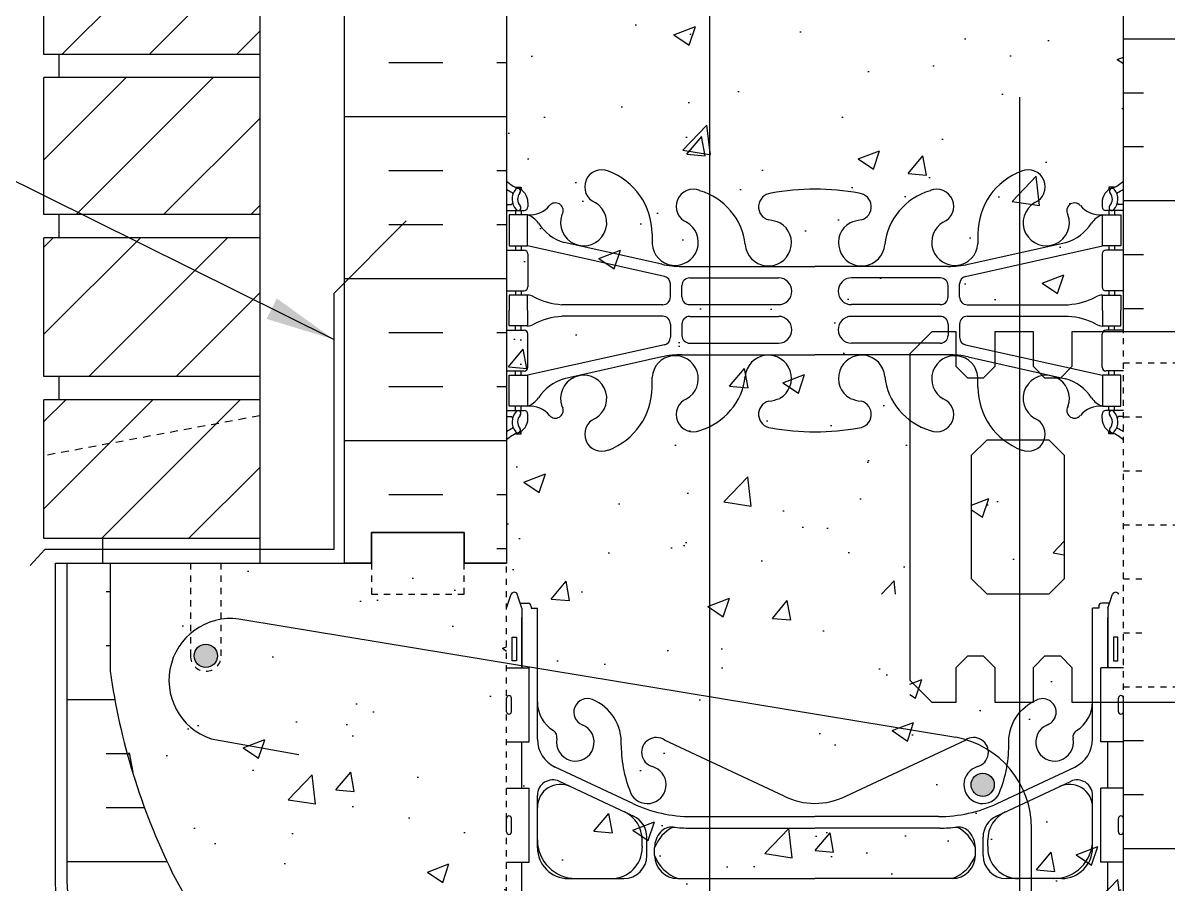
# Model space of a CAD drawing. Header units: inches. Extents: x 94.9 to 180.3, y -51.5 to 24.4.
# Drawn here: x 142.06 to 160.63, y -17.8 to -3.84 of the extents above; entities that cross this region are included whole.
import ezdxf

# ---------------------------------------------------------------- set-up
doc = ezdxf.new("R2010")
doc.units = ezdxf.units.IN
doc.header["$LTSCALE"] = 0.5
doc.header["$MEASUREMENT"] = 0
doc.linetypes.add('DASHED2', pattern=[0.375, 0.25, -0.125])
doc.linetypes.add('HIDDEN2', pattern=[0.1875, 0.125, -0.0625])
for name, color, linetype in [('HATCH', 12, 'Continuous'), ('Hidden2', 12, 'HIDDEN2'), ('line25', 2, 'Continuous'), ('LINE3', 3, 'Continuous'), ('LINE50', 5, 'Continuous'), ('LINE9', 9, 'Continuous'), ('TEXT', 4, 'Continuous'), ('Web_Edge', 9, 'Continuous')]:
    doc.layers.add(name, color=color, linetype=linetype)
doc.styles.add('DIM', font='romans.shx', dxfattribs={"width": 0.7})
doc.dimstyles.new('ext_12', dxfattribs={"dimscale": 12, "dimtxt": 0.09375, "dimasz": 0.09375, "dimexe": 0.09375, "dimexo": 0.0625, "dimgap": 0.0625, "dimtad": 1, "dimdec": 1, "dimzin": 3, "dimdsep": 46, "dimlunit": 4, "dimtxsty": 'DIM', "dimcen": 0.09, "dimdle": 0.09375, "dimclrt": 4, "dimadec": 0, "dimazin": 0, "dimtfac": 1, "dimtdec": 1, "dimtmove": 2, "dimatfit": 3, "dimfxl": 0, "dimfrac": 2, "dimtolj": 1, "dimtzin": 0, "dimarcsym": 0})
pattern_1 = [(50, (-2.302, -6.5584), (3.5863, -0.31376), [0.375, -4.125]), (355, (-2.302, -6.5584), (-0.69376, 3.76096), [0.3, -3.3]), (100.4514, (-2.0032, -6.5846), (2.89255, 3.4472), [0.3187, -3.50571]), (46.1842, (-2.302, -5.5584), (5.3362, -0.8276), [0.5625, -6.1875]), (96.6356, (-1.8574, -5.6274), (4.67331, 4.87059), [0.47805, -5.25856]), (351.1842, (-2.302, -5.5584), (4.67331, 4.8706), [0.45, -4.95]), (21, (-1.802, -5.8084), (2.984535, -2.013094), [0.375, -4.125]), (326, (-1.802, -5.8084), (1.21658, 3.62575), [0.3, -3.3]), (71.4514, (-1.5534, -5.9762), (4.20111, 1.61265), [0.3187, -3.50571]), (37.5, (-2.3021, -6.5584), (0.060799, 1.664469), [0, -3.26, 0, -3.35, 0, -3.3125]), (7.5, (-2.302, -6.5584), (1.315348, 1.972059), [0, -1.91, 0, -3.185, 0, -1.2625]), (327.5, (-3.4171, -6.5584), (2.669112, -0.112774), [0, -1.25, 0, -3.9, 0, -5.175]), (317.5, (-3.917, -6.5584), (2.91593, 0.500525), [0, -1.625, 0, -2.59, 0, -3.675])]

msp = doc.modelspace()

# ---------------------------------------------------------------- hatches: boundary and pattern name
at = {"layer": 'HATCH'}
h = msp.add_hatch(dxfattribs=at)
h.set_pattern_fill('ANSI31', color=256, scale=8, style=0)
h.set_pattern_definition([(45, (136.1029, -43.4712), (-0.707107, 0.707107), [])])
h.paths.add_polyline_path([(145.904, -9.946), (142.404, -9.946), (142.404, -12.196), (145.904, -12.196)])
h.paths.add_polyline_path([(145.904, -7.321), (142.404, -7.321), (142.404, -9.571), (145.904, -9.571)])
h.paths.add_polyline_path([(145.904, -4.726), (142.404, -4.726), (142.404, -6.946), (145.904, -6.946)])
h.paths.add_polyline_path([(145.904, -2.101), (142.404, -2.101), (142.404, -4.351), (145.904, -4.351)])
h.paths.add_polyline_path([(145.904, 0.499), (144.279, 0.499), (144.279, 0.524), (142.404, 0.524), (142.404, -1.726), (145.904, -1.726)])
h.paths.add_polyline_path([(145.904, 3.149), (142.404, 3.149), (142.404, 0.899), (145.904, 0.899)])
h.paths.add_polyline_path([(145.904, 5.774), (142.404, 5.774), (142.404, 3.524), (145.904, 3.524)])
h.paths.add_polyline_path([(145.904, 8.399), (142.404, 8.399), (142.404, 6.149), (145.904, 6.149)])
h.paths.add_polyline_path([(145.904, 10.999), (144.279, 10.999), (144.279, 11.024), (142.404, 11.024), (142.404, 8.774), (145.904, 8.774)])
h.paths.add_polyline_path([(145.904, 13.619), (142.404, 13.619), (142.404, 11.399), (145.904, 11.399)])
h.paths.add_polyline_path([(145.904, 16.244), (142.404, 16.244), (142.404, 13.994), (145.904, 13.994)])
h.paths.add_polyline_path([(145.904, 18.869), (142.404, 18.869), (142.404, 16.619), (145.904, 16.619)])
h.paths.add_polyline_path([(145.904, 21.469), (144.279, 21.469), (144.279, 21.494), (142.404, 21.494), (142.404, 19.244), (145.904, 19.244)])
h.paths.add_polyline_path([(145.904, 23.404), (142.404, 23.404), (142.404, 21.869), (145.904, 21.869)])
h = msp.add_hatch(dxfattribs=at)
h.set_pattern_fill('INSUL', color=256, scale=7, style=0)
h.set_pattern_definition([(0, (-2776.2572, -409.606), (0, 2.625), []), (0, (-2776.2572, -408.731), (0, 2.625), [0.875, -0.875]), (0, (-2776.2572, -407.856), (0, 2.625), [0.875, -0.875])])
h.paths.add_polyline_path([(147.279, -12.596), (147.717, -12.596), (147.717, -12.096), (149.217, -12.096), (149.217, -12.596), (149.904, -12.596), (149.904, 5.404), (149.217, 5.404), (149.217, 5.904), (147.717, 5.904), (147.717, 5.404), (147.279, 5.404)])
h = msp.add_hatch(dxfattribs=at)
h.set_pattern_fill('INSUL', color=256, scale=7, style=0)
h.set_pattern_definition([(0, (140.103, -43.4712), (0, 2.625), []), (0, (140.103, -42.5962), (0, 2.625), [0.875, -0.875]), (0, (140.103, -41.7212), (0, 2.625), [0.875, -0.875])])
h.paths.add_polyline_path([(162.529, -15.596), (162.529, -14.846), (159.904, -14.846), (159.904, -30.596), (162.529, -30.596)])
h.paths.add_polyline_path([(162.529, 5.404), (162.092, 5.404), (162.092, 4.904), (160.592, 4.904), (160.592, 5.404), (159.904, 5.404), (159.904, -8.846), (162.529, -8.846), (162.529, -6.346)])
h = msp.add_hatch(dxfattribs=at)
h.set_pattern_fill('AR-CONC', color=256, scale=0.5, style=0)
edge = h.paths.add_edge_path()
edge.add_spline(control_points=[(153.195, -2.884), (153.19, -2.883), (153.154, -2.877), (153.103, -2.864), (153.033, -2.839), (153.017, -2.783), (152.983, -2.741), (152.921, -2.717), (152.804, -2.753), (152.675, -2.802), (152.572, -2.926), (152.434, -2.889), (152.346, -2.765), (152.163, -2.782), (151.965, -2.922), (151.716, -2.71), (151.458, -2.905), (151.204, -2.632), (150.837, -2.905), (150.484, -2.61), (150.227, -2.896), (150.03, -2.795), (149.904, -2.731)], knot_values=[0, 0, 0, 0, 0.015776, 0.109695, 0.160617, 0.227718, 0.268482, 0.321153, 0.413607, 0.623048, 0.736883, 0.853036, 0.988614, 1.170251, 1.3268, 1.678439, 1.895139, 2.116887, 2.574769, 2.949871, 3.162013, 3.530833, 3.530833, 3.530833, 3.530833], degree=3, periodic=0)
edge.add_line((149.904, -2.731), (149.904, -12.596))
edge.add_line((149.904, -12.596), (149.904, -14.218))
edge.add_line((149.904, -14.218), (153.195, -14.759))
edge.add_line((153.195, -14.759), (153.195, -2.884))
h = msp.add_hatch(dxfattribs=at)
h.set_pattern_fill('AR-CONC', color=256, scale=0.5, style=0)
edge = h.paths.add_edge_path()
edge.add_spline(control_points=[(159.904, -2.88), (159.862, -2.892), (159.765, -2.919), (159.64, -2.874), (159.532, -2.809), (159.481, -2.722), (159.391, -2.695), (159.267, -2.702), (159.13, -2.719), (158.997, -2.795), (158.844, -2.862), (158.68, -2.849), (158.562, -2.786), (158.481, -2.748), (158.377, -2.744), (158.288, -2.747), (158.207, -2.739), (158.14, -2.8), (158.037, -2.817), (158.004, -2.907), (157.945, -2.904), (157.921, -2.898), (157.904, -2.893)], knot_values=[4.266465, 4.266465, 4.266465, 4.266465, 4.396107, 4.561933, 4.644027, 4.772786, 4.844813, 4.913156, 5.14546, 5.247305, 5.369955, 5.644269, 5.695191, 5.771422, 5.91087, 5.998269, 6.043831, 6.145675, 6.24752, 6.344089, 6.36687, 6.41746, 6.41746, 6.41746, 6.41746], degree=3, periodic=0)
edge.add_spline(control_points=[(157.904, -2.893), (157.888, -2.898), (157.864, -2.904), (157.805, -2.907), (157.771, -2.817), (157.668, -2.8), (157.601, -2.739), (157.521, -2.747), (157.431, -2.744), (157.327, -2.748), (157.246, -2.786), (157.129, -2.849), (156.964, -2.862), (156.812, -2.795), (156.679, -2.719), (156.542, -2.702), (156.418, -2.695), (156.328, -2.722), (156.276, -2.809), (156.169, -2.874), (156.043, -2.919), (155.947, -2.892), (155.904, -2.88)], knot_values=[4.266465, 4.266465, 4.266465, 4.266465, 4.317056, 4.339836, 4.436406, 4.53825, 4.640095, 4.685656, 4.773056, 4.912503, 4.988734, 5.039656, 5.313971, 5.43662, 5.538465, 5.77077, 5.839112, 5.911139, 6.039898, 6.121993, 6.287819, 6.41746, 6.41746, 6.41746, 6.41746], degree=3, periodic=0)
edge.add_spline(control_points=[(155.904, -2.88), (155.862, -2.892), (155.765, -2.919), (155.64, -2.874), (155.532, -2.809), (155.481, -2.722), (155.391, -2.695), (155.267, -2.702), (155.13, -2.719), (154.997, -2.795), (154.928, -2.825), (154.888, -2.836), (154.887, -2.836)], knot_values=[5.312645, 5.312645, 5.312645, 5.312645, 5.442287, 5.608113, 5.690207, 5.818966, 5.890993, 5.959336, 6.19164, 6.293485, 6.416135, 6.41746, 6.41746, 6.41746, 6.41746], degree=3, periodic=0)
edge.add_spline(control_points=[(154.887, -2.836), (154.798, -2.859), (154.68, -2.849), (154.562, -2.786), (154.481, -2.748), (154.377, -2.744), (154.288, -2.747), (154.207, -2.739), (154.14, -2.8), (154.037, -2.817), (154.004, -2.907), (153.912, -2.901), (153.827, -2.863), (153.731, -2.818), (153.65, -2.802), (153.581, -2.813), (153.473, -2.821), (153.355, -2.894), (153.243, -2.891), (153.195, -2.884)], knot_values=[3.530833, 3.530833, 3.530833, 3.530833, 3.803822, 3.854744, 3.930975, 4.070422, 4.157822, 4.203383, 4.305228, 4.407072, 4.503641, 4.526422, 4.670477, 4.782786, 4.843684, 4.915501, 4.990288, 5.168955, 5.312645, 5.312645, 5.312645, 5.312645], degree=3, periodic=0)
edge.add_line((153.195, -2.884), (153.195, -14.759))
edge.add_line((153.195, -14.759), (157.187, -15.417))
edge.add_arc((156.916, -16.892), 1.5, 29.446, 79.5785, ccw=False)
edge.add_line((158.222, -16.155), (158.222, -14.846))
edge.add_line((158.222, -14.846), (157.819, -14.846))
edge.add_line((157.819, -14.846), (157.819, -14.284))
edge.add_line((157.819, -14.284), (157.632, -14.096))
edge.add_line((157.632, -14.096), (157.382, -14.096))
edge.add_line((157.382, -14.096), (157.194, -14.284))
edge.add_line((157.194, -14.284), (157.194, -14.846))
edge.add_line((157.194, -14.846), (156.798, -14.846))
edge.add_line((156.798, -14.846), (156.444, -14.493))
edge.add_line((156.444, -14.493), (156.444, -9.2))
edge.add_line((156.444, -9.2), (156.798, -8.846))
edge.add_line((156.798, -8.846), (157.194, -8.846))
edge.add_line((157.194, -8.846), (157.194, -9.409))
edge.add_line((157.194, -9.409), (157.382, -9.596))
edge.add_line((157.382, -9.596), (157.632, -9.596))
edge.add_line((157.632, -9.596), (157.819, -9.409))
edge.add_line((157.819, -9.409), (157.819, -8.846))
edge.add_line((157.819, -8.846), (158.444, -8.846))
edge.add_line((158.444, -8.846), (158.444, -9.409))
edge.add_line((158.444, -9.409), (158.632, -9.596))
edge.add_line((158.632, -9.596), (158.882, -9.596))
edge.add_line((158.882, -9.596), (159.069, -9.409))
edge.add_line((159.069, -9.409), (159.069, -8.846))
edge.add_line((159.069, -8.846), (159.904, -8.846))
edge.add_line((159.904, -8.846), (159.904, -2.88))
h.paths.add_polyline_path([(157.435, -16.185, -1), (157.81, -16.185, -1)], flags=16)
h = msp.add_hatch(dxfattribs=at)
h.set_pattern_fill('AR-CONC', color=256, scale=0.5, style=0)
h.set_pattern_definition(pattern_1)
h.paths.add_polyline_path([(156.206, -10.596), (155.694, -10.596), (155.444, -10.846), (155.444, -12.846), (155.694, -13.096), (156.206, -13.096)], flags=17)
h = msp.add_hatch(dxfattribs=at)
h.set_pattern_fill('AR-CONC', color=256, scale=0.5, style=0)
h.set_pattern_definition(pattern_1)
h.paths.add_polyline_path([(156.944, -10.846), (156.694, -10.596), (156.206, -10.596), (156.206, -13.096), (156.694, -13.096), (156.944, -12.846)], flags=17)
h = msp.add_hatch(dxfattribs=at)
h.set_pattern_fill('AR-CONC', color=256, scale=0.5, style=0)
h.paths.add_polyline_path([(158.222, -10.596), (157.694, -10.596), (157.444, -10.846), (157.444, -12.846), (157.694, -13.096), (158.222, -13.096)], flags=17)
h = msp.add_hatch(dxfattribs=at)
h.set_pattern_fill('AR-CONC', color=256, scale=0.5, style=0)
h.paths.add_polyline_path([(158.944, -10.846), (158.694, -10.596), (158.222, -10.596), (158.222, -13.096), (158.694, -13.096), (158.944, -12.846)], flags=17)
h = msp.add_hatch(dxfattribs=at)
h.set_pattern_fill('INSUL', color=256, scale=7, style=0)
h.set_pattern_definition([(0, (-2852.5864, -453.1787), (0, 2.625), []), (0, (-2852.5864, -452.3037), (0, 2.625), [0.875, -0.875]), (0, (-2852.5864, -451.4287), (0, 2.625), [0.875, -0.875])])
h.paths.add_polyline_path([(144.479, -17.596, -0.079579), (143.479, -14.346), (143.479, -12.596), (142.779, -12.596), (142.779, -17.596, 0.131652), (143.449, -20.096), (147.187, -26.246, -0.10438), (147.279, -26.721), (147.279, -30.596), (147.717, -30.596), (147.717, -30.096), (149.217, -30.096), (149.217, -30.596), (149.904, -30.596), (149.904, -27.346), (149.654, -27.346), (149.654, -26.971)])
h = msp.add_hatch(dxfattribs=at)
h.set_pattern_fill('AR-CONC', color=256, scale=0.5, style=0)
h.set_pattern_definition([(50, (-2852.5864, -453.1787), (3.586301, -0.3137607), [0.375, -4.125]), (355, (-2852.5864, -453.1787), (-0.6937567, 3.7609607), [0.3, -3.3]), (100.4514, (-2852.2876, -453.205), (2.892547, 3.4471977), [0.318701, -3.5057106]), (46.1842, (-2852.5864, -452.1787), (5.336205, -0.827595), [0.5625, -6.1875]), (96.6356, (-2852.142, -452.2477), (4.6733135, 4.870589), [0.478051, -5.258565]), (351.1842, (-2852.5864, -452.1787), (4.67331, 4.870593), [0.45, -4.95]), (21, (-2852.0864, -452.4287), (2.9845353, -2.0130945), [0.375, -4.125]), (326, (-2852.0864, -452.4287), (1.2165767, 3.6257502), [0.3, -3.3]), (71.4514, (-2851.8377, -452.5965), (4.201113, 1.6126525), [0.318701, -3.5057106]), (37.5, (-2852.5864, -453.1787), (0.0607993, 1.66446927), [0, -3.26, 0, -3.35, 0, -3.3125]), (7.5, (-2852.5864, -453.1787), (1.3153477, 1.9720586), [0, -1.91, 0, -3.185, 0, -1.2625]), (327.5, (-2853.7014, -453.1787), (2.6691122, -0.11277436), [0, -1.25, 0, -3.9, 0, -5.175]), (317.5, (-2854.2014, -453.1787), (2.9159308, 0.500525), [0, -1.625, 0, -2.59, 0, -3.675])])
h.paths.add_polyline_path([(149.654, -26.971), (149.654, -27.346), (149.904, -27.346), (149.904, -12.596), (145.279, -12.596), (145.279, -14.096, -1), (144.779, -14.096), (144.779, -12.596), (143.479, -12.596), (143.479, -14.346, 0.079579), (144.479, -17.596)])
h = msp.add_hatch(dxfattribs=at)
h.set_pattern_fill('AR-CONC', color=256, scale=0.5, style=0)
h.set_pattern_definition(pattern_1)
h.paths.add_polyline_path([(157.904, -14.846), (157.069, -14.846), (157.069, -14.284), (156.882, -14.096), (156.632, -14.096), (156.444, -14.284), (156.444, -14.846), (156.206, -14.846), (156.206, -30.596), (157.904, -30.596)], flags=17)
h = msp.add_hatch(dxfattribs=at)
h.set_pattern_fill('AR-CONC', color=256, scale=0.5, style=0)
h.paths.add_polyline_path([(159.539, -18.191), (159.904, -18.191), (159.904, -17.441), (159.539, -17.441), (159.539, -16.241), (159.904, -16.241), (159.904, -15.491), (159.539, -15.491), (159.539, -14.846), (159.069, -14.846), (159.069, -14.284), (158.882, -14.096), (158.632, -14.096), (158.444, -14.284), (158.444, -14.846), (158.222, -14.846), (158.222, -30.596), (159.904, -30.596), (159.904, -28.901), (159.539, -28.901), (159.539, -27.701), (159.904, -27.701), (159.904, -26.951), (159.539, -26.951), (159.539, -25.751), (159.904, -25.751), (159.904, -25.001), (159.539, -25.001), (159.539, -23.801), (159.904, -23.801), (159.904, -23.051), (159.539, -23.051), (159.539, -21.971), (159.904, -21.971), (159.904, -21.221), (159.539, -21.221), (159.539, -20.141), (159.904, -20.141), (159.904, -19.391), (159.539, -19.391)])
h = msp.add_hatch(dxfattribs=at)
h.set_pattern_fill('AR-CONC', color=256, scale=0.5, style=0)
h.paths.add_polyline_path([(150.269, -14.278), (150.269, -15.491), (149.904, -15.491), (149.904, -16.241), (150.269, -16.241), (150.269, -17.441), (149.904, -17.441), (149.904, -18.191), (150.269, -18.191), (150.269, -19.391), (149.904, -19.391), (149.904, -20.141), (150.269, -20.141), (150.269, -21.221), (149.904, -21.221), (149.904, -21.971), (150.269, -21.971), (150.269, -23.051), (149.904, -23.051), (149.904, -23.801), (150.269, -23.801), (150.269, -25.001), (149.904, -25.001), (149.904, -25.751), (150.269, -25.751), (150.269, -26.951), (149.904, -26.951), (149.904, -27.346), (149.904, -27.701), (150.269, -27.701), (150.269, -28.901), (149.904, -28.901), (149.904, -30.596), (154.186, -30.596), (155.186, -29.596), (155.186, -30.596), (155.186, -31.596), (156.186, -30.596), (158.222, -30.596), (158.222, -16.155, 0.222301), (157.187, -15.417)])
h.paths.add_polyline_path([(157.435, -16.185, -1), (157.81, -16.185, -1)], flags=16)
at = {"layer": 'LINE3'}
for points in [[(144.842, -14.096, 1), (145.217, -14.096, 1)], [(157.81, -16.185, 1), (157.435, -16.185, 1)]]:
    msp.add_hatch(color=256, dxfattribs=at).paths.add_polyline_path(points)

# ---------------------------------------------------------------- linework, layer by layer
at = {"layer": 'HATCH', "linetype": 'HIDDEN2'}
for p, q in [((159.904, -9.346), (162.529, -9.346)), ((159.904, -10.221), (160.228, -10.221)), ((159.904, -11.096), (160.228, -11.096)), ((159.904, -11.971), (162.529, -11.971)), ((159.904, -12.846), (160.228, -12.846)), ((159.904, -13.721), (160.228, -13.721)), ((159.904, -14.596), (162.529, -14.596))]:
    msp.add_line(p, q, dxfattribs=at)
at = {"layer": 'Hidden2', "color": 9}
for p, q in [((143.479, -12.596), (144.779, -12.596)), ((145.279, -12.596), (147.279, -12.596))]:
    msp.add_line(p, q, dxfattribs=at)
at = {"layer": 'Hidden2'}
for p, q in [((143.479, -12.596), (144.779, -12.596)), ((144.779, -12.596), (144.779, -14.096)), ((145.279, -12.596), (147.279, -12.596)), ((145.279, -14.096), (145.279, -12.596)), ((149.904, -27.346), (149.904, -12.596))]:
    msp.add_line(p, q, dxfattribs=at)
msp.add_lwpolyline([(147.279, -12.596), (147.717, -12.596), (147.717, -12.096), (149.217, -12.096), (149.217, -12.596), (149.904, -12.596)], dxfattribs=at)
msp.add_arc((145.029, -14.096), 0.25, 180, 0, dxfattribs=at)
at = {"layer": 'line25'}
for p, q in [((145.904, 11.024), (145.904, -12.596)), ((149.904, 5.404), (149.904, -12.596)), ((159.904, -8.865), (159.904, 5.404)), ((142.404, -4.351), (142.404, -2.101)), ((145.904, -4.351), (142.404, -4.351)), ((142.654, -4.726), (142.654, -4.351)), ((145.904, -4.726), (142.404, -4.726)), ((142.404, -6.946), (142.404, -4.726)), ((145.904, -6.946), (142.404, -6.946)), ((142.654, -7.321), (142.654, -6.946)), ((145.904, -7.321), (142.404, -7.321)), ((142.404, -9.571), (142.404, -7.321)), ((145.904, -9.571), (142.404, -9.571)), ((142.654, -9.946), (142.654, -9.571)), ((145.904, -9.946), (142.404, -9.946)), ((142.404, -12.196), (142.404, -9.946)), ((145.904, -12.196), (142.404, -12.196)), ((143.354, -12.196), (143.354, -12.596)), ((143.479, -12.596), (143.479, -14.346)), ((149.904, -14.291), (150.269, -14.291)), ((150.269, -15.491), (150.269, -14.291)), ((159.904, -14.291), (159.539, -14.291)), ((159.539, -15.491), (159.539, -14.291)), ((159.904, -30.596), (159.904, -14.846)), ((149.904, -15.491), (150.269, -15.491)), ((159.904, -15.491), (159.539, -15.491)), ((149.904, -16.241), (150.269, -16.241)), ((150.269, -17.441), (150.269, -16.241)), ((159.904, -16.241), (159.539, -16.241)), ((159.539, -17.441), (159.539, -16.241)), ((149.904, -17.441), (150.269, -17.441)), ((159.904, -17.441), (159.539, -17.441)), ((149.654, -26.971), (144.479, -17.596))]:
    msp.add_line(p, q, dxfattribs=at)
msp.add_lwpolyline([(165.216, -8.846), (159.069, -8.846), (159.069, -9.409), (158.882, -9.596), (158.632, -9.596), (158.444, -9.409), (158.444, -8.846), (157.819, -8.846), (157.819, -9.409), (157.632, -9.596), (157.382, -9.596), (157.194, -9.409), (157.194, -8.846), (156.798, -8.846), (156.444, -9.2), (156.444, -14.493), (156.798, -14.846), (157.194, -14.846), (157.194, -14.284), (157.382, -14.096), (157.632, -14.096), (157.819, -14.284), (157.819, -14.846), (158.444, -14.846), (158.444, -14.284), (158.632, -14.096), (158.882, -14.096), (159.069, -14.284), (159.069, -14.846), (165.216, -14.846)], dxfattribs=at)
msp.add_lwpolyline([(157.694, -13.096), (157.444, -12.846), (157.444, -10.846), (157.694, -10.596), (158.694, -10.596), (158.944, -10.846), (158.944, -12.846), (158.694, -13.096)], close=True, dxfattribs=at)
msp.add_arc((154.125, -12.85), 10.75, 188.0028, 206.2026, dxfattribs=at)
at = {"layer": 'LINE3'}
for p, q in [((153.195, -2.736), (153.195, -23.144)), ((158.222, -5.043), (158.222, -30.596)), ((157.187, -15.417), (145.664, -13.519)), ((145.117, -15.441), (146.536, -15.695)), ((158.416, -23.202), (158.416, -16.892))]:
    msp.add_line(p, q, dxfattribs=at)
for centre in [(145.029, -14.096), (157.623, -16.185)]:
    msp.add_circle(centre, 0.188, dxfattribs=at)
for centre, radius, start, end in [((145.432, -14.492), 1, 76.5845, 251.653), ((156.916, -16.892), 1.5, 360, 79.5785)]:
    msp.add_arc(centre, radius, start, end, dxfattribs=at)
at = {"layer": 'LINE50'}
msp.add_line((147.279, -12.596), (147.279, 5.404), dxfattribs=at)
for points in [[(149.904, -12.596), (149.217, -12.596), (149.217, -12.096), (147.717, -12.096), (147.717, -12.596), (147.279, -12.596)], [(147.279, -12.596), (147.717, -12.596), (147.717, -12.096), (149.217, -12.096), (149.217, -12.596), (149.904, -12.596)]]:
    msp.add_lwpolyline(points, dxfattribs=at)
msp.add_lwpolyline([(147.279, -30.596), (147.279, -26.721, 0.10438), (147.187, -26.246), (143.449, -20.096, -0.131652), (142.779, -17.596), (142.779, -12.596), (143.479, -12.596)], format="xyb", dxfattribs=at)
at = {"layer": 'LINE9'}
for p, q in [((147.105, -8.222), (148.279, -7.047)), ((149.904, -15.001), (149.904, -14.781)), ((149.904, -14.836), (149.904, -14.836)), ((149.944, -14.741), (149.944, -14.741)), ((149.984, -15.001), (149.984, -14.781)), ((159.824, -15.001), (159.824, -14.781)), ((159.864, -14.741), (159.864, -14.741)), ((159.904, -15.001), (159.904, -14.781)), ((159.904, -14.836), (159.904, -14.836)), ((149.904, -14.946), (149.904, -14.946)), ((159.904, -14.946), (159.904, -14.946)), ((149.944, -15.041), (149.944, -15.041)), ((159.864, -15.041), (159.864, -15.041)), ((149.944, -16.691), (149.944, -16.691)), ((159.864, -16.691), (159.864, -16.691)), ((149.904, -16.951), (149.904, -16.731)), ((149.904, -16.786), (149.904, -16.786)), ((149.984, -16.951), (149.984, -16.731)), ((159.824, -16.951), (159.824, -16.731)), ((159.904, -16.951), (159.904, -16.731)), ((159.904, -16.786), (159.904, -16.786)), ((149.904, -16.896), (149.904, -16.896)), ((149.944, -16.991), (149.944, -16.991)), ((159.864, -16.991), (159.864, -16.991)), ((159.904, -16.896), (159.904, -16.896))]:
    msp.add_line(p, q, dxfattribs=at)
at = {"layer": 'LINE9', "linetype": 'HIDDEN2'}
msp.add_line((159.904, -14.846), (159.904, -8.865), dxfattribs=at)
at = {"layer": 'LINE9', "linetype": 'DASHED2'}
msp.add_line((145.904, -10.206), (142.404, -10.853), dxfattribs=at)
at = {"layer": 'LINE9'}
msp.add_lwpolyline([(147.105, -8.222), (147.105, -12.372), (142.417, -12.372), (142.179, -12.631)], dxfattribs=at)
msp.add_lwpolyline([(145.739, -24.254), (143.288, -20.222, -0.131757), (142.592, -17.626), (142.592, -12.596), (147.279, -12.596)], format="xyb", dxfattribs=at)
at = {"layer": 'LINE9', "color": 8, "linetype": 'DASHED2', "ltscale": 0.15}
msp.add_lwpolyline([(147.717, -12.596), (147.717, -12.596), (147.717, -13.096), (149.217, -13.096), (149.217, -12.596), (149.217, -12.596)], dxfattribs=at)
at = {"layer": 'LINE9'}
for centre, start, end in [((149.944, -14.781), 90, 180), ((149.944, -14.781), 360, 90), ((159.864, -14.781), 90, 180), ((159.864, -14.781), 0, 90), ((149.944, -15.001), 180, 270), ((149.944, -15.001), 270, 0), ((159.864, -15.001), 180, 270), ((159.864, -15.001), 270, 0), ((149.944, -16.731), 90, 180), ((149.944, -16.731), 360, 90), ((159.864, -16.731), 90, 180), ((159.864, -16.731), 0, 90), ((149.944, -16.951), 180, 270), ((149.944, -16.951), 270, 0), ((159.864, -16.951), 180, 270), ((159.864, -16.951), 270, 0)]:
    msp.add_arc(centre, 0.04, start, end, dxfattribs=at)
at = {"layer": 'Web_Edge', "color": 8}
for p, q in [((150.05, -6.501), (150.14, -6.501)), ((150.14, -6.501), (150.14, -6.543)), ((159.758, -6.501), (159.668, -6.501)), ((159.668, -6.501), (159.668, -6.543)), ((149.904, -6.78), (149.982, -6.78)), ((150.25, -6.75), (150.25, -6.818)), ((159.558, -6.75), (159.558, -6.818)), ((159.904, -6.78), (159.826, -6.78)), ((149.904, -6.88), (150.188, -6.88)), ((150.05, -6.88), (150.05, -6.95)), ((150.14, -6.88), (150.14, -6.95)), ((150.803, -6.946), (150.815, -6.925)), ((159.006, -6.946), (158.994, -6.925)), ((159.904, -6.88), (159.621, -6.88)), ((159.668, -6.88), (159.668, -6.95)), ((159.758, -6.88), (159.758, -6.95)), ((152.42, -7.749), (150.839, -7.396)), ((152.264, -7.257), (152.263, -7.422)), ((157.389, -7.749), (158.97, -7.396)), ((157.545, -7.257), (157.545, -7.422)), ((149.904, -7.52), (150.188, -7.52)), ((150.05, -7.45), (150.05, -7.52)), ((150.14, -7.45), (150.14, -7.52)), ((152.463, -7.947), (150.245, -7.45)), ((150.25, -7.583), (150.25, -8.118)), ((157.346, -7.947), (159.563, -7.45)), ((159.558, -7.583), (159.558, -8.118)), ((159.904, -7.52), (159.621, -7.52)), ((159.668, -7.45), (159.668, -7.52)), ((159.758, -7.45), (159.758, -7.52)), ((152.746, -7.785), (154.904, -7.785)), ((157.062, -7.785), (154.904, -7.785)), ((152.873, -7.971), (154.313, -7.971)), ((156.936, -7.971), (155.496, -7.971)), ((152.561, -8.281), (152.561, -8.069)), ((152.748, -8.28), (152.748, -8.096)), ((157.061, -8.28), (157.061, -8.096)), ((157.248, -8.281), (157.248, -8.069)), ((149.904, -8.18), (150.188, -8.18)), ((150.05, -8.18), (150.05, -8.25)), ((150.14, -8.18), (150.14, -8.25)), ((159.904, -8.18), (159.621, -8.18)), ((159.668, -8.18), (159.668, -8.25)), ((159.758, -8.18), (159.758, -8.25)), ((152.436, -8.406), (150.798, -8.406)), ((152.873, -8.405), (154.313, -8.405)), ((156.936, -8.405), (155.496, -8.405)), ((157.373, -8.406), (159.011, -8.406)), ((152.436, -8.594), (150.798, -8.594)), ((152.561, -8.719), (152.561, -8.932)), ((152.748, -8.72), (152.748, -8.904)), ((152.873, -8.595), (154.313, -8.595)), ((156.936, -8.595), (155.496, -8.595)), ((157.061, -8.72), (157.061, -8.904)), ((157.248, -8.719), (157.248, -8.932)), ((157.373, -8.594), (159.011, -8.594)), ((149.904, -8.82), (150.188, -8.82)), ((150.05, -8.82), (150.05, -8.75)), ((150.14, -8.82), (150.14, -8.75)), ((150.25, -9.418), (150.25, -8.883)), ((159.558, -9.418), (159.558, -8.883)), ((159.904, -8.82), (159.621, -8.82)), ((159.668, -8.82), (159.668, -8.75)), ((159.758, -8.82), (159.758, -8.75)), ((152.463, -9.054), (150.245, -9.55)), ((152.873, -9.029), (154.313, -9.029)), ((156.936, -9.029), (155.496, -9.029)), ((157.346, -9.054), (159.563, -9.55)), ((152.42, -9.252), (150.839, -9.605)), ((152.746, -9.216), (154.904, -9.216)), ((157.062, -9.216), (154.904, -9.216)), ((157.389, -9.252), (158.97, -9.605)), ((149.904, -9.48), (150.188, -9.48)), ((150.05, -9.55), (150.05, -9.48)), ((150.14, -9.55), (150.14, -9.48)), ((152.264, -9.744), (152.263, -9.579)), ((157.545, -9.744), (157.545, -9.579)), ((159.904, -9.48), (159.621, -9.48)), ((159.668, -9.55), (159.668, -9.48)), ((159.758, -9.55), (159.758, -9.48)), ((149.904, -10.12), (150.188, -10.12)), ((150.05, -10.12), (150.05, -10.05)), ((150.14, -10.12), (150.14, -10.05)), ((150.25, -10.25), (150.25, -10.183)), ((150.803, -10.054), (150.815, -10.076)), ((159.006, -10.054), (158.994, -10.076)), ((159.558, -10.25), (159.558, -10.183)), ((159.904, -10.12), (159.621, -10.12)), ((159.668, -10.12), (159.668, -10.05)), ((159.758, -10.12), (159.758, -10.05)), ((149.904, -10.22), (149.982, -10.22)), ((159.904, -10.22), (159.826, -10.22)), ((150.05, -10.499), (150.14, -10.499)), ((150.14, -10.499), (150.14, -10.457)), ((159.668, -10.499), (159.668, -10.457)), ((159.758, -10.499), (159.668, -10.499))]:
    msp.add_line(p, q, dxfattribs=at)
at = {"layer": 'Web_Edge'}
for p, q in [((149.904, -13.325), (149.979, -13.095)), ((150.154, -13.325), (150.079, -13.095)), ((159.654, -13.325), (159.729, -13.095)), ((150.128, -13.245), (150.254, -13.245)), ((150.154, -13.325), (150.154, -14.291)), ((150.304, -13.295), (150.304, -13.295)), ((150.304, -13.295), (150.304, -13.325)), ((150.304, -13.325), (150.404, -13.325)), ((150.404, -15.447), (150.404, -13.325)), ((159.504, -13.325), (159.404, -13.325)), ((159.404, -15.447), (159.404, -13.325)), ((159.504, -13.295), (159.504, -13.325)), ((159.504, -13.295), (159.504, -13.295)), ((159.68, -13.245), (159.554, -13.245)), ((159.654, -13.325), (159.654, -14.291)), ((154.404, -16.371), (152.467, -15.461)), ((155.404, -16.371), (157.342, -15.461)), ((151.951, -16.489), (150.692, -15.9)), ((157.858, -16.489), (159.116, -15.9)), ((151.927, -16.676), (150.76, -16.13)), ((157.882, -16.676), (159.048, -16.13)), ((150.404, -17.205), (150.404, -16.357)), ((159.404, -17.205), (159.404, -16.357)), ((152.904, -16.701), (154.904, -16.701)), ((156.904, -16.701), (154.904, -16.701)), ((152.88, -16.888), (154.904, -16.888)), ((156.928, -16.888), (154.904, -16.888)), ((152.104, -17.182), (152.104, -17.078)), ((152.179, -17.33), (152.179, -17.033)), ((157.629, -17.33), (157.629, -17.033)), ((157.704, -17.182), (157.704, -17.078)), ((152.104, -17.182), (152.104, -17.205)), ((152.304, -17.33), (152.304, -17.204)), ((157.504, -17.33), (157.504, -17.204)), ((157.704, -17.182), (157.704, -17.205)), ((150.904, -17.705), (151.804, -17.705)), ((152.679, -17.705), (154.904, -17.705)), ((157.129, -17.705), (154.904, -17.705)), ((158.904, -17.705), (158.004, -17.705))]:
    msp.add_line(p, q, dxfattribs=at)
at = {"layer": 'Web_Edge', "color": 8}
for points in [[(149.945, -7.45), (150.245, -7.45), (150.245, -6.95), (149.945, -6.95)], [(159.863, -7.45), (159.563, -7.45), (159.563, -6.95), (159.863, -6.95)], [(149.945, -9.55), (150.245, -9.55), (150.245, -10.05), (149.945, -10.05)], [(159.863, -9.55), (159.563, -9.55), (159.563, -10.05), (159.863, -10.05)]]:
    msp.add_lwpolyline(points, close=True, dxfattribs=at)
for points in [[(150.245, -8.5), (150.245, -8.25), (149.945, -8.25), (149.945, -8.5)], [(159.563, -8.5), (159.563, -8.25), (159.863, -8.25), (159.863, -8.5)], [(150.245, -8.5), (150.245, -8.75), (149.945, -8.75), (149.945, -8.5)], [(159.563, -8.5), (159.563, -8.75), (159.863, -8.75), (159.863, -8.5)]]:
    msp.add_lwpolyline(points, dxfattribs=at)
at = {"layer": 'Web_Edge'}
for points in [[(150.154, -14.291), (150.154, -13.475)], [(159.654, -14.291), (159.654, -13.475)], [(150.154, -16.241), (150.154, -15.491)], [(159.654, -16.241), (159.654, -15.491)], [(150.154, -18.191), (150.154, -17.441)], [(159.654, -18.191), (159.654, -17.441)]]:
    msp.add_lwpolyline(points, dxfattribs=at)
for points in [[(150.064, -14.175), (149.994, -14.175), (149.994, -13.795), (150.064, -13.795)], [(159.744, -14.175), (159.814, -14.175), (159.814, -13.795), (159.744, -13.795)]]:
    msp.add_lwpolyline(points, close=True, dxfattribs=at)
msp.add_lwpolyline([(158.046, -15.547, -0.325312), (158.513, -14.804)], format="xyb", dxfattribs=at)
at = {"layer": 'Web_Edge', "color": 8}
for centre, radius, start, end in [((151.448, -6.496), 0.277, 67.32, 247.32), ((151.172, -7.263), 1.092, 0.3332, 69.4825), ((158.636, -7.263), 1.092, 110.5175, 179.6668), ((158.36, -6.496), 0.277, 292.68, 112.68), ((150.25, -6.043), 0.5, 226.2109, 250.5288), ((159.558, -6.043), 0.5, 289.4712, 313.7878), ((150.25, -6.043), 0.6, 234.7832, 245.0748), ((150.244, -6.696), 0.25, 140.1145, 222.4609), ((149.988, -6.606), 0.021, 343.464, 63.9957), ((150.086, -6.565), 0.045, 321.448, 139.1879), ((150, -6.75), 0.25, 0, 70.5288), ((150.244, -6.696), 0.16, 140.0001, 222.4609), ((152.931, -6.813), 0.277, 67.32, 247.32), ((152.747, -7.55), 1.034, 6.6669, 73.6635), ((154.21, -6.819), 0.22, 95.1835, 255.7396), ((154.887, -10.312), 3.777, 89.7394, 100.6275), ((154.922, -10.312), 3.777, 79.3725, 90.2606), ((155.598, -6.819), 0.22, 284.2604, 84.8165), ((157.061, -7.55), 1.034, 106.3365, 173.3331), ((156.877, -6.813), 0.277, 292.68, 112.68), ((159.808, -6.75), 0.25, 109.4712, 180), ((159.722, -6.565), 0.045, 40.8121, 218.552), ((159.565, -6.696), 0.16, 317.5391, 39.9999), ((159.565, -6.696), 0.25, 317.5391, 39.8855), ((159.82, -6.606), 0.021, 116.0043, 196.536), ((159.558, -6.043), 0.6, 294.9252, 305.2158), ((149.982, -6.761), 0.0196, 269.4032, 15.4901), ((150.093, -6.834), 0.045, 222.4609, 42.4609), ((150.188, -6.818), 0.0625, 270, 0), ((150.27, -6.51), 0.441, 266.7976, 318.9873), ((150.697, -6.881), 0.125, 339.6243, 138.9873), ((151.154, -7.077), 0.375, 159.6243, 60.0685), ((158.654, -7.077), 0.375, 119.9315, 20.3757), ((159.111, -6.881), 0.125, 41.0127, 200.3757), ((159.539, -6.51), 0.441, 221.0127, 273.2024), ((159.621, -6.818), 0.0625, 180, 270), ((159.716, -6.834), 0.045, 137.5391, 317.5391), ((159.826, -6.761), 0.0196, 164.5099, 270.5968), ((150.123, -7.293), 0.364, 34.9775, 70.3387), ((154.042, -7.858), 0.834, 69.3729, 82.1063), ((155.767, -7.858), 0.834, 97.8937, 110.6271), ((159.686, -7.293), 0.364, 109.6613, 145.0225), ((151.046, -6.682), 0.743, 212.7919, 253.8107), ((152.637, -7.394), 0.375, 184.2448, 60.0685), ((154.148, -7.402), 0.375, 184.2448, 60.0685), ((155.66, -7.402), 0.375, 119.9315, 355.7552), ((157.171, -7.394), 0.375, 119.9315, 355.7552), ((158.763, -6.682), 0.743, 286.1893, 327.2081), ((150.188, -7.583), 0.0625, 0, 90), ((159.621, -7.583), 0.0625, 90, 180), ((152.746, -6.285), 1.5, 257.4135, 270), ((157.062, -6.285), 1.5, 270, 282.5865), ((152.436, -8.069), 0.125, 0, 77.3767), ((152.873, -8.096), 0.125, 90, 180), ((154.313, -8.188), 0.217, 270, 90), ((155.496, -8.188), 0.217, 90, 270), ((156.936, -8.096), 0.125, 0, 90), ((157.373, -8.069), 0.125, 102.6233, 180), ((150.188, -8.118), 0.0625, 270, 0), ((159.621, -8.118), 0.0625, 180, 270), ((150.241, -8.469), 0.219, 60.4937, 88.92), ((150.887, -7.239), 1.17, 242.6365, 265.6505), ((152.436, -8.281), 0.125, 270, 0), ((152.873, -8.28), 0.125, 180, 270), ((156.936, -8.28), 0.125, 270, 360), ((157.373, -8.281), 0.125, 180, 270), ((158.922, -7.239), 1.17, 274.3495, 297.3635), ((159.567, -8.469), 0.219, 91.08, 119.5063), ((150.241, -8.532), 0.219, 271.08, 299.5063), ((150.887, -9.761), 1.17, 94.3495, 117.3635), ((152.436, -8.719), 0.125, 0, 90), ((152.873, -8.72), 0.125, 90, 180), ((154.313, -8.812), 0.217, 270, 90), ((155.496, -8.812), 0.217, 90, 270), ((156.936, -8.72), 0.125, 0, 90), ((157.373, -8.719), 0.125, 90, 180), ((158.922, -9.761), 1.17, 62.6365, 85.6505), ((159.567, -8.532), 0.219, 240.4937, 268.92), ((150.188, -8.883), 0.0625, 0, 90), ((152.873, -8.904), 0.125, 180, 270), ((156.936, -8.904), 0.125, 270, 0), ((159.621, -8.883), 0.0625, 90, 180), ((152.436, -8.932), 0.125, 282.6233, 0), ((157.373, -8.932), 0.125, 180, 257.3767), ((152.637, -9.607), 0.375, 299.9315, 175.7552), ((152.746, -10.716), 1.5, 90, 102.5865), ((154.148, -9.598), 0.375, 299.9315, 175.7552), ((155.66, -9.598), 0.375, 4.2448, 240.0685), ((157.171, -9.607), 0.375, 4.2448, 240.0685), ((157.062, -10.716), 1.5, 77.4135, 90), ((150.188, -9.418), 0.0625, 270, 0), ((159.621, -9.418), 0.0625, 180, 270), ((151.046, -10.319), 0.743, 106.1893, 147.2081), ((151.154, -9.924), 0.375, 299.9315, 200.3757), ((152.747, -9.45), 1.034, 286.3365, 353.3331), ((157.061, -9.45), 1.034, 186.6669, 253.6635), ((158.654, -9.924), 0.375, 339.6243, 240.0685), ((158.763, -10.319), 0.743, 32.7919, 73.8107), ((151.172, -9.738), 1.092, 290.5175, 359.6668), ((158.636, -9.738), 1.092, 180.3332, 249.4825), ((150.123, -9.708), 0.364, 289.6613, 325.0225), ((152.931, -10.187), 0.277, 112.68, 292.68), ((154.21, -10.182), 0.22, 104.2604, 264.8165), ((154.042, -9.143), 0.834, 277.8937, 290.6271), ((155.767, -9.143), 0.834, 249.3729, 262.1063), ((155.598, -10.182), 0.22, 275.1835, 75.7396), ((156.877, -10.187), 0.277, 247.32, 67.32), ((159.686, -9.708), 0.364, 214.9775, 250.3387), ((150.244, -10.305), 0.25, 137.5391, 219.8855), ((150.093, -10.166), 0.045, 317.5391, 137.5391), ((150.244, -10.305), 0.16, 137.5391, 219.9999), ((150.188, -10.183), 0.0625, 360, 90), ((150.27, -10.491), 0.441, 41.0127, 93.2024), ((150.697, -10.119), 0.125, 221.0127, 20.3757), ((159.111, -10.119), 0.125, 159.6243, 318.9873), ((159.539, -10.491), 0.441, 86.7976, 138.9873), ((159.621, -10.183), 0.0625, 90, 180), ((159.716, -10.166), 0.045, 42.4609, 222.4609), ((159.565, -10.305), 0.16, 320.0001, 42.4609), ((159.565, -10.305), 0.25, 320.1145, 42.4609), ((149.982, -10.24), 0.0196, 344.5099, 90.5968), ((149.988, -10.394), 0.021, 296.0043, 16.536), ((150, -10.25), 0.25, 289.4712, 360), ((151.448, -10.504), 0.277, 112.68, 292.68), ((158.36, -10.504), 0.277, 247.32, 67.32), ((159.808, -10.25), 0.25, 180, 250.5288), ((159.82, -10.394), 0.021, 163.464, 243.9957), ((159.826, -10.24), 0.0196, 89.4032, 195.4901), ((150.25, -10.957), 0.6, 114.9252, 125.2168), ((150.25, -10.957), 0.5, 109.4712, 133.7891), ((150.086, -10.436), 0.045, 220.8121, 38.552), ((154.887, -6.688), 3.777, 259.3725, 270.2606), ((154.922, -6.688), 3.777, 269.7394, 280.6275), ((159.722, -10.436), 0.045, 141.448, 319.1879), ((159.558, -10.957), 0.5, 46.2122, 70.5288), ((159.558, -10.957), 0.6, 54.7832, 65.0748)]:
    msp.add_arc(centre, radius, start, end, dxfattribs=at)
at = {"layer": 'Web_Edge'}
for centre, radius, start, end in [((150.029, -13.122), 0.0567, 28.0725, 151.9275), ((159.779, -13.122), 0.0567, 28.0725, 151.9275), ((150.254, -13.295), 0.05, 0, 90), ((159.554, -13.295), 0.05, 90, 180), ((150.954, -14.84), 0.55, 180, 238.0732), ((151.214, -15.009), 0.22, 68.1963, 248.1963), ((151.019, -15.496), 0.745, 356.1161, 68.1975), ((158.594, -15.009), 0.22, 291.8037, 111.8037), ((158.854, -14.84), 0.55, 301.9268, 0), ((151.019, -15.496), 0.305, 168.9056, 68.1963), ((158.789, -15.496), 0.305, 111.8037, 11.0944), ((150.597, -15.413), 0.125, 348.9056, 58.0732), ((159.211, -15.413), 0.125, 121.9268, 191.0944), ((150.904, -15.447), 0.5, 180, 244.9204), ((153.763, -15.546), 2, 180.0146, 203.9638), ((152.334, -15.66), 0.24, 56.25, 254.2747), ((157.475, -15.66), 0.24, 285.7253, 123.75), ((156.046, -15.546), 2, 336.0362, 359.9854), ((158.904, -15.447), 0.5, 295.0796, 0), ((152.186, -16.185), 0.305, 214.6703, 74.2747), ((157.623, -16.185), 0.305, 105.7253, 325.3297), ((150.654, -16.357), 0.25, 64.9204, 180), ((159.154, -16.357), 0.25, 0, 115.0796), ((150.779, -16.553), 0.375, 64.9204, 180), ((159.029, -16.553), 0.375, 0, 115.0796), ((152.904, -14.451), 2.25, 244.9204, 270), ((154.904, -15.366), 1.122, 243.5454, 270), ((154.904, -15.366), 1.122, 270, 296.4546), ((156.904, -14.451), 2.25, 270, 295.0796), ((151.604, -17.078), 0.5, 0, 64.9204), ((152.88, -14.638), 2.25, 244.9204, 245.9476), ((151.803, -17.033), 0.376, 0.0514, 64.8081), ((158.005, -17.033), 0.376, 115.1919, 179.9486), ((158.204, -17.078), 0.5, 115.0796, 180), ((156.928, -14.638), 2.25, 294.0524, 295.0796), ((152.887, -17.427), 0.624, 117.0966, 159.0881), ((152.586, -17.121), 0.25, 86.1209, 138.3704), ((152.88, -14.638), 2.25, 262.9228, 270), ((156.928, -14.638), 2.25, 270, 277.0772), ((156.921, -17.427), 0.624, 20.9119, 62.9034), ((157.222, -17.121), 0.25, 41.6296, 93.8791), ((152.68, -17.205), 0.376, 138.3704, 179.9486), ((157.128, -17.205), 0.376, 0.0514, 41.6296), ((151.029, -17.08), 0.625, 180, 270), ((150.904, -17.205), 0.5, 180, 270), ((151.604, -17.205), 0.5, 270, 0), ((158.204, -17.205), 0.5, 180, 270), ((158.779, -17.08), 0.625, 270, 0), ((158.904, -17.205), 0.5, 270, 0), ((151.804, -17.33), 0.375, 270, 0), ((152.886, -17.123), 0.617, 199.5682, 250.4318), ((152.679, -17.33), 0.375, 180, 270), ((156.923, -17.123), 0.617, 289.5682, 340.4318), ((157.129, -17.33), 0.375, 270, 0), ((158.004, -17.33), 0.375, 180, 270)]:
    msp.add_arc(centre, radius, start, end, dxfattribs=at)
at = {"layer": 'Web_Edge', "color": 8}
for points in [[(152.748, -8.275), (152.748, -8.101)], [(157.061, -8.275), (157.061, -8.101)], [(152.748, -8.725), (152.748, -8.899)], [(157.061, -8.725), (157.061, -8.899)]]:
    msp.add_open_spline(points, degree=1, dxfattribs=at)

# ---------------------------------------------------------------- leaders
at = {"layer": 'TEXT'}
msp.add_leader([(147.105, -8.97), (138.091, -4.497), (136.37, -4.497)], dimstyle='ext_12', dxfattribs=at)

doc.saveas('drawing.dxf')
